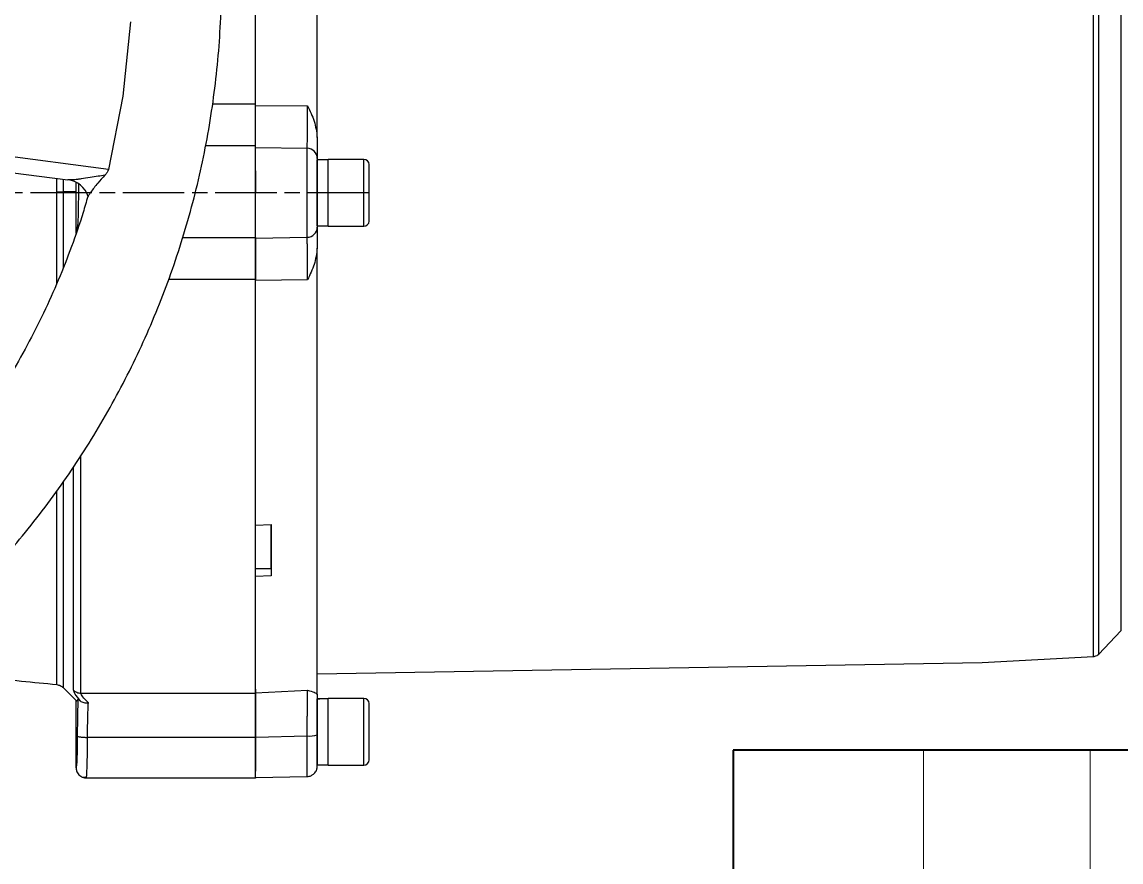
# Model space of a CAD drawing. Header units: millimetres. Extents: x 5659 to 7608, y 3628 to 5007.
# Drawn here: x 6611.3 to 6825.5, y 3838.6 to 4002.2 of the extents above; entities that cross this region are included whole.
import ezdxf

# ---------------------------------------------------------------- set-up
doc = ezdxf.new("R2010")
doc.units = ezdxf.units.MM
doc.linetypes.add('AM_ISO08W050', pattern=[18, 12, -1.5, 3, -1.5])
for name, color, linetype, lineweight in [('AM_7', 4, 'AM_ISO08W050', 25), ('AM_BOR', 7, 'Continuous', 50), ('粗实线', 7, 'Continuous', 40), ('细实线', 3, 'Continuous', 13)]:
    doc.layers.add(name, color=color, linetype=linetype, lineweight=lineweight)

# ---------------------------------------------------------------- blocks, each defined once
blk = doc.blocks.new('rA3')
at = {"layer": '粗实线'}
for p, q in [((568.384, 174.26), (568.384, 129.26)), ((748.384, 174.26), (568.384, 174.26))]:
    blk.add_line(p, q, dxfattribs=at)
at = {"layer": '细实线'}
for p, q in [((576.384, 174.26), (576.384, 149.26)), ((583.384, 174.26), (583.384, 149.26))]:
    blk.add_line(p, q, dxfattribs=at)

msp = doc.modelspace()

# ---------------------------------------------------------------- linework, layer by layer
at = {"color": 7, "linetype": 'Continuous', "lineweight": 25}
for p, q in [((6632.443, 4002.223), (6630.982, 3987.769)), ((6630.982, 3987.767), (6628.154, 3973.514)), ((6630.982, 3987.769), (6630.982, 3987.767)), ((6648.453, 3986.281), (6656.852, 3986.281)), ((6656.852, 3985.977), (6666.957, 3985.858)), ((6628.154, 3973.514), (6594.322, 3977.916)), ((6656.852, 3978.106), (6647.089, 3978.106)), ((6656.852, 3977.775), (6666.887, 3977.625)), ((6594.702, 3974.774), (6620.286, 3971.474)), ((6670.952, 3975.388), (6668.852, 3975.388)), ((6677.952, 3975.448), (6670.952, 3975.448)), ((6670.952, 3975.448), (6670.952, 3975.388)), ((6618.123, 3969.154), (6618.123, 3971.753)), ((6619.348, 3971.595), (6619.348, 3969.155)), ((6621.852, 3969.16), (6621.852, 3970.959)), ((6621.852, 3969.16), (6621.852, 3970.959)), ((6621.852, 3969.16), (6619.348, 3969.155)), ((6621.852, 3961.051), (6621.852, 3969.16)), ((6656.852, 3964.699), (6656.852, 3964.948)), ((6668.852, 3962.508), (6670.952, 3962.508)), ((6670.952, 3962.448), (6677.952, 3962.448)), ((6642.641, 3960.245), (6656.852, 3960.245)), ((6656.852, 3960.123), (6666.887, 3960.272)), ((6656.852, 3952.034), (6639.873, 3952.034)), ((6656.852, 3951.921), (6666.957, 3952.04)), ((6656.852, 3904.195), (6659.852, 3904.306)), ((6656.852, 3895.735), (6659.852, 3895.735)), ((6659.852, 3895.735), (6659.852, 3894.311)), ((6659.852, 3894.311), (6656.852, 3894.2)), ((6821.116, 3879.073), (6825.439, 3883.63)), ((6798.378, 3877.469), (6820.106, 3878.608)), ((6668.851, 3875.208), (6798.378, 3877.469)), ((6619.339, 3872.548), (6621.851, 3870.033)), ((6656.851, 3872.229), (6656.851, 3871.529)), ((6656.852, 3871.529), (6666.956, 3872.046)), ((6621.851, 3856.949), (6621.851, 3870.033)), ((6622.771, 3871.478), (6656.852, 3871.478)), ((6668.851, 3868.288), (6668.851, 3870.388)), ((6668.851, 3870.273), (6668.851, 3868.116)), ((6677.951, 3870.448), (6670.951, 3870.448)), ((6656.851, 3862.878), (6666.886, 3863.128)), ((6656.851, 3862.852), (6624.095, 3862.852)), ((6668.851, 3857.508), (6670.951, 3857.508)), ((6670.951, 3857.448), (6677.951, 3857.448)), ((6623.02, 3855.13), (6623.923, 3855.084)), ((6623.851, 3854.949), (6656.851, 3854.949)), ((6623.853, 3854.949), (6623.892, 3855.132)), ((6656.851, 3855.058), (6666.886, 3855.234))]:
    msp.add_line(p, q, dxfattribs=at)
at = {"color": 7, "linetype": 'Continuous', "lineweight": 25, "flags": 128}
for points in [[(6820.106, 3878.608), (6820.106, 3878.616), (6820.106, 3878.869), (6820.106, 3879.47), (6820.106, 3880.419), (6820.106, 3881.711), (6820.106, 3883.341), (6820.106, 3885.303), (6820.106, 3887.59), (6820.106, 3890.192), (6820.106, 3893.1), (6820.106, 3896.301), (6820.106, 3899.784), (6820.106, 3903.536), (6820.106, 3907.541), (6820.106, 3911.785), (6820.107, 3916.25), (6820.107, 3920.919), (6820.107, 3925.775), (6820.107, 3930.798), (6820.107, 3935.969), (6820.107, 3941.268), (6820.107, 3946.674), (6820.107, 3952.167), (6820.107, 3957.724), (6820.107, 3963.326), (6820.107, 3968.949), (6820.107, 3974.572), (6820.107, 3980.173), (6820.107, 3985.731), (6820.107, 3991.224), (6820.107, 3996.63), (6820.107, 4001.929), (6820.107, 4007.1)], [(6821.116, 3879.073), (6821.116, 3879.085), (6821.116, 3879.357), (6821.116, 3879.991), (6821.116, 3880.982), (6821.116, 3882.327), (6821.116, 3884.021), (6821.116, 3886.057), (6821.116, 3888.427), (6821.116, 3891.121), (6821.116, 3894.128), (6821.116, 3897.436), (6821.116, 3901.032), (6821.116, 3904.902), (6821.116, 3909.029), (6821.116, 3913.398), (6821.116, 3917.99), (6821.116, 3922.787), (6821.116, 3927.77), (6821.116, 3932.919), (6821.116, 3938.213), (6821.116, 3943.631), (6821.116, 3949.151), (6821.116, 3954.75), (6821.116, 3960.407), (6821.116, 3966.098), (6821.116, 3971.8), (6821.116, 3977.491), (6821.116, 3983.147), (6821.116, 3988.747), (6821.116, 3994.266), (6821.116, 3999.684), (6821.116, 4004.978)], [(6825.44, 4006.386), (6825.44, 4001.335), (6825.44, 3996.149), (6825.44, 3990.847), (6825.44, 3985.454), (6825.44, 3979.991), (6825.44, 3974.482), (6825.44, 3968.949), (6825.44, 3963.416), (6825.44, 3957.907), (6825.44, 3952.444), (6825.44, 3947.05), (6825.44, 3941.749), (6825.44, 3936.562), (6825.44, 3931.512), (6825.44, 3926.619), (6825.44, 3921.904), (6825.44, 3917.388), (6825.44, 3913.088), (6825.44, 3909.024), (6825.44, 3905.212), (6825.44, 3901.668), (6825.44, 3898.407), (6825.44, 3895.444), (6825.44, 3892.789), (6825.44, 3890.456), (6825.44, 3888.453), (6825.44, 3886.788), (6825.44, 3885.47), (6825.44, 3884.503), (6825.44, 3883.891), (6825.439, 3883.637), (6825.439, 3883.63)], [(6666.887, 3960.272), (6666.887, 3960.636), (6666.887, 3961.369), (6666.887, 3962.437), (6666.887, 3963.795), (6666.887, 3965.38), (6666.887, 3967.124), (6666.887, 3968.949), (6666.887, 3970.774), (6666.887, 3972.517), (6666.887, 3974.103), (6666.887, 3975.46), (6666.887, 3976.529), (6666.887, 3977.261), (6666.887, 3977.625)], [(6668.852, 3962.508), (6668.852, 3962.524), (6668.852, 3962.804), (6668.852, 3963.42), (6668.852, 3964.338), (6668.852, 3965.509), (6668.852, 3966.867), (6668.852, 3968.339), (6668.852, 3969.845), (6668.852, 3971.301), (6668.852, 3972.629), (6668.852, 3973.756), (6668.852, 3974.62), (6668.852, 3975.173), (6668.852, 3975.386), (6668.852, 3975.388)], [(6670.952, 3962.508), (6670.952, 3962.492), (6670.952, 3962.492), (6670.952, 3962.84), (6670.952, 3963.518), (6670.952, 3964.488), (6670.952, 3965.698), (6670.952, 3967.084), (6670.952, 3968.57), (6670.952, 3970.077), (6670.952, 3971.523), (6670.952, 3972.83), (6670.952, 3973.928), (6670.952, 3974.757), (6670.952, 3975.273), (6670.952, 3975.448), (6670.952, 3975.448)], [(6670.952, 3962.508), (6670.952, 3962.51), (6670.952, 3962.724), (6670.952, 3963.277), (6670.952, 3964.141), (6670.952, 3965.267), (6670.952, 3966.595), (6670.952, 3968.052), (6670.952, 3969.557), (6670.952, 3971.03), (6670.952, 3972.388), (6670.952, 3973.558), (6670.952, 3974.477), (6670.952, 3975.093), (6670.952, 3975.373), (6670.952, 3975.388)], [(6677.952, 3962.448), (6677.952, 3962.492), (6677.952, 3962.84), (6677.952, 3963.518), (6677.952, 3964.488), (6677.952, 3965.698), (6677.952, 3967.084), (6677.952, 3968.57), (6677.952, 3970.077), (6677.952, 3971.523), (6677.952, 3972.83), (6677.952, 3973.928), (6677.952, 3974.757), (6677.952, 3975.273), (6677.952, 3975.448)], [(6668.851, 3870.388), (6668.851, 3870.212), (6668.851, 3869.694), (6668.851, 3868.861), (6668.851, 3868.081)], [(6668.851, 3857.508), (6668.851, 3857.571), (6668.851, 3857.954), (6668.851, 3858.664), (6668.851, 3859.663), (6668.851, 3860.897), (6668.851, 3862.298), (6668.851, 3863.788), (6668.851, 3865.288), (6668.851, 3866.714), (6668.851, 3867.989), (6668.851, 3869.043), (6668.851, 3869.819), (6668.851, 3870.273)], [(6670.951, 3863.948), (6670.951, 3865.447), (6670.951, 3866.866), (6670.951, 3868.126), (6670.951, 3869.162), (6670.951, 3869.917), (6670.951, 3870.35), (6670.951, 3870.437), (6670.951, 3870.334)], [(6670.951, 3857.508), (6670.951, 3857.537), (6670.951, 3857.854), (6670.951, 3858.504), (6670.951, 3859.452), (6670.951, 3860.645), (6670.951, 3862.019), (6670.951, 3863.499), (6670.951, 3865.003), (6670.951, 3866.45), (6670.951, 3867.76), (6670.951, 3868.861), (6670.951, 3869.694), (6670.951, 3870.212), (6670.951, 3870.388)], [(6677.951, 3863.948), (6677.951, 3865.447), (6677.951, 3866.866), (6677.951, 3868.126), (6677.951, 3869.162), (6677.951, 3869.917), (6677.951, 3870.35), (6677.951, 3870.448)], [(6668.851, 3868.116), (6668.851, 3867.605), (6668.851, 3866.798), (6668.851, 3865.76), (6668.851, 3864.575), (6668.851, 3863.339), (6668.851, 3863.316)], [(6666.886, 3855.234), (6666.886, 3855.427), (6666.886, 3855.998), (6666.886, 3856.921), (6666.886, 3858.156), (6666.886, 3859.648), (6666.886, 3861.33), (6666.886, 3863.128)], [(6670.951, 3857.508), (6670.951, 3857.459), (6670.951, 3857.547), (6670.951, 3857.98), (6670.951, 3858.735), (6670.951, 3859.77), (6670.951, 3861.031), (6670.951, 3862.449), (6670.951, 3863.948)], [(6677.951, 3857.448), (6677.951, 3857.547), (6677.951, 3857.98), (6677.951, 3858.735), (6677.951, 3859.77), (6677.951, 3861.031), (6677.951, 3862.449), (6677.951, 3863.948)]]:
    msp.add_lwpolyline(points, dxfattribs=at)
at = {"color": 7, "linetype": 'Continuous', "lineweight": 25}
for centre, radius, start, end in [((6666.857, 3975.63), 1.995, 0.12481, 89.13021), ((6677.952, 3974.448), 1, 360, 90), ((6619.739, 3966.838), 4.668, 17.58427, 83.2716), ((6618.065, 4633.208), 664.054, 270.005021, 270.110676), ((6666.857, 3962.267), 1.995, 270.86979, 359.87519), ((6677.952, 3963.448), 1, 270, 360), ((6677.951, 3869.448), 1, 360, 90), ((6667.367, 3868.457), 5.35, 264.84154, 286.10398), ((6677.951, 3858.448), 1, 270, 360)]:
    msp.add_arc(centre, radius, start, end, dxfattribs=at)
for centre, major_axis, ratio, start_param, end_param in [((6621.851, 3968.949), (0, 98.916), 0.0000054, 4.6323855, 4.7145267), ((6621.971, 3968.956), (0.007, 98.975), 0.0349473, 3.1091985, 3.2162788), ((6668.851, 3863.948), (11.154, 0), 0.5773521, 1.4765232, 1.5707963), ((6670.951, 3863.948), (11.154, 0), 0.5773521, 1.5707963, 1.760193)]:
    msp.add_ellipse(centre, major_axis=major_axis, ratio=ratio, start_param=start_param, end_param=end_param, dxfattribs=at)
for points, knots in [([(6479.419, 3839.983), (6481.979, 3840.008), (6485.56, 3840.043), (6490.829, 3840.322), (6495.293, 3840.657), (6500.609, 3841.223), (6506.178, 3841.996), (6511.992, 3843.006), (6517.963, 3844.262), (6524.039, 3845.773), (6530.177, 3847.543), (6536.342, 3849.578), (6542.506, 3851.877), (6548.643, 3854.442), (6554.731, 3857.273), (6560.75, 3860.366), (6566.683, 3863.721), (6572.512, 3867.333), (6578.222, 3871.199), (6583.797, 3875.313), (6589.225, 3879.67), (6594.49, 3884.264), (6599.582, 3889.089), (6604.487, 3894.137), (6609.193, 3899.4), (6613.691, 3904.87), (6617.969, 3910.538), (6622.018, 3916.395), (6625.828, 3922.432), (6629.389, 3928.637), (6632.695, 3935.002), (6635.735, 3941.515), (6638.505, 3948.164), (6640.995, 3954.938), (6643.2, 3961.826), (6645.115, 3968.815), (6646.734, 3975.892), (6648.051, 3983.046), (6649.064, 3990.263), (6649.769, 3997.53), (6650.162, 4004.834), (6650.241, 4012.162), (6650.004, 4019.5), (6649.449, 4026.835), (6648.577, 4034.153), (6647.387, 4041.44), (6645.879, 4048.682), (6644.054, 4055.867), (6641.913, 4062.98), (6639.459, 4070.007), (6636.695, 4076.936), (6633.622, 4083.752), (6630.245, 4090.443), (6626.567, 4096.995), (6622.594, 4103.395), (6618.329, 4109.63), (6613.777, 4115.688), (6608.945, 4121.556), (6603.838, 4127.223), (6598.462, 4132.675), (6593.015, 4137.723), (6587.542, 4142.375), (6582.083, 4146.645), (6576.458, 4150.687), (6570.677, 4154.495), (6564.75, 4158.064), (6558.687, 4161.386), (6552.501, 4164.456), (6546.205, 4167.269), (6539.811, 4169.821), (6533.336, 4172.107), (6526.798, 4174.124), (6520.223, 4175.866), (6513.65, 4177.331), (6507.157, 4178.513), (6500.867, 4179.41), (6495.343, 4179.993), (6490.461, 4180.361), (6485.636, 4180.6), (6479.662, 4180.718), (6474.145, 4180.607), (6468.876, 4180.335), (6464.412, 4179.998), (6459.096, 4179.433), (6453.527, 4178.66), (6447.713, 4177.65), (6441.742, 4176.393), (6435.666, 4174.883), (6429.528, 4173.112), (6423.363, 4171.078), (6417.199, 4168.778), (6411.062, 4166.213), (6404.974, 4163.383), (6398.955, 4160.289), (6393.022, 4156.934), (6387.193, 4153.322), (6381.483, 4149.457), (6375.907, 4145.343), (6370.48, 4140.985), (6365.214, 4136.391), (6360.123, 4131.567), (6355.218, 4126.519), (6350.511, 4121.256), (6346.014, 4115.786), (6341.735, 4110.118), (6337.687, 4104.261), (6333.877, 4098.224), (6330.315, 4092.018), (6327.011, 4085.653), (6323.968, 4079.141), (6321.206, 4072.49), (6318.869, 4066.208), (6317.59, 4062.103), (6317.027, 4060.294)], [0, 0, 0, 0, 0.0102074, 0.014274, 0.021037, 0.0280561, 0.0355867, 0.0434511, 0.0515783, 0.0599113, 0.0684099, 0.0770439, 0.085791, 0.0946336, 0.1035582, 0.112554, 0.1216124, 0.1307262, 0.1398897, 0.1490979, 0.1583469, 0.1676331, 0.1769537, 0.1863062, 0.1956884, 0.2050985, 0.2145348, 0.2239961, 0.233481, 0.2429885, 0.2525178, 0.262068, 0.2716385, 0.2812287, 0.2908382, 0.3004664, 0.3101132, 0.3197782, 0.3294613, 0.3391624, 0.3488814, 0.3586183, 0.3683733, 0.3781464, 0.387938, 0.3977483, 0.4075776, 0.4174265, 0.4272956, 0.4371854, 0.4470968, 0.4570307, 0.4669882, 0.4769704, 0.486979, 0.4970156, 0.5070822, 0.5171812, 0.5273154, 0.5374882, 0.5477037, 0.5569145, 0.5661226, 0.5753266, 0.5845258, 0.5937191, 0.6029052, 0.6120821, 0.6212471, 0.6303962, 0.6395236, 0.6486197, 0.6576679, 0.6666375, 0.6754633, 0.6839789, 0.6919633, 0.6976055, 0.7035012, 0.7112199, 0.7214273, 0.7254939, 0.7322569, 0.739276, 0.7468066, 0.754671, 0.7627982, 0.7711312, 0.7796298, 0.7882638, 0.7970109, 0.8058535, 0.8147781, 0.8237739, 0.8328323, 0.8419461, 0.8511096, 0.8603178, 0.8695668, 0.878853, 0.8881736, 0.8975261, 0.9069083, 0.9163184, 0.9257547, 0.935216, 0.9447009, 0.9542084, 0.9637377, 0.9732879, 0.9828584, 0.9924486, 1, 1, 1, 1]), ([(6656.852, 3986.281), (6656.852, 3989.575), (6656.852, 3996.164), (6656.852, 4005.716), (6656.852, 4014.898), (6656.852, 4023.607), (6656.852, 4031.72), (6656.852, 4038.457), (6656.852, 4042.136), (6656.852, 4043.61)], [0, 0, 0, 0, 0.149957, 0.2999139, 0.4498709, 0.5998278, 0.7497848, 0.8997417, 1, 1, 1, 1]), ([(6656.852, 3977.775), (6656.852, 3978.001), (6656.852, 3978.453), (6656.852, 3980.332), (6656.852, 3982.877), (6656.852, 3984.942), (6656.852, 3985.977)], [0, 0, 0, 0, 0.25006523, 0.49944561, 0.74938637, 1, 1, 1, 1]), ([(6666.887, 3977.625), (6666.893, 3977.722), (6666.904, 3977.906), (6666.916, 3978.508), (6666.926, 3979.124), (6666.934, 3979.666), (6666.946, 3980.761), (6666.954, 3982.719), (6666.956, 3984.826), (6666.957, 3985.858)], [0, 0, 0, 0, 0.14905892, 0.28448604, 0.36525303, 0.43740721, 0.50045229, 0.75546744, 1, 1, 1, 1]), ([(6666.957, 3985.858), (6667.444, 3984.886), (6668.414, 3982.953), (6668.706, 3980.806), (6668.852, 3979.738)], [0, 0, 0, 0, 0.5024427, 1, 1, 1, 1]), ([(6668.852, 3979.738), (6668.852, 3979.186), (6668.852, 3978.084), (6668.852, 3976.865), (6668.852, 3975.978), (6668.852, 3975.749), (6668.852, 3975.635)], [0, 0, 0, 0, 0.250755, 0.4999887, 0.7492331, 1, 1, 1, 1]), ([(6656.852, 3964.861), (6656.852, 3965.234), (6656.852, 3966.512), (6656.852, 3969.214), (6656.852, 3972.444), (6656.852, 3975.263), (6656.852, 3977.368), (6656.852, 3977.86), (6656.852, 3978.106)], [0, 0, 0, 0, 0.0763206, 0.2610565, 0.4457924, 0.6305282, 0.8152641, 1, 1, 1, 1]), ([(6678.952, 3963.448), (6678.952, 3963.522), (6678.952, 3963.635), (6678.952, 3964.321), (6678.952, 3965.031), (6678.952, 3965.912), (6678.952, 3967.192), (6678.952, 3968.948), (6678.952, 3970.705), (6678.952, 3971.985), (6678.952, 3972.866), (6678.952, 3973.576), (6678.952, 3974.262), (6678.952, 3974.375), (6678.952, 3974.448)], [0, 0, 0, 0, 0.1197284, 0.1841803, 0.25, 0.3158197, 0.3802716, 0.5, 0.6197284, 0.6841803, 0.75, 0.8158197, 0.8802716, 1, 1, 1, 1]), ([(6627.469, 3972.364), (6627.026, 3972.293), (6626.062, 3972.141), (6624.499, 3971.901), (6623.185, 3971.694), (6622.206, 3971.564), (6621.642, 3971.5), (6621.115, 3971.457), (6620.64, 3971.437), (6620.394, 3971.463), (6620.286, 3971.474)], [0, 0, 0, 0, 0.1610959, 0.3500594, 0.5867226, 0.6799971, 0.7629362, 0.835774, 0.9281692, 1, 1, 1, 1]), ([(6627.469, 3972.364), (6627.006, 3971.854), (6625.955, 3970.698), (6624.904, 3969.341), (6624.344, 3968.511), (6624.201, 3968.268), (6624.188, 3968.245), (6624.189, 3968.248), (6624.189, 3968.248)], [0, 0, 0, 0, 0.296932, 0.6736495, 0.8400755, 0.9606673, 0.9947876, 1, 1, 1, 1]), ([(6628.154, 3973.514), (6628.101, 3973.358), (6627.973, 3972.979), (6627.699, 3972.618), (6627.517, 3972.416), (6627.469, 3972.364)], [0, 0, 0, 0, 0.3410071, 0.8286347, 1, 1, 1, 1]), ([(6656.852, 3972.948), (6656.852, 3973.063), (6656.852, 3973.326), (6656.852, 3972.965), (6656.852, 3972.036), (6656.852, 3970.617), (6656.852, 3969.505), (6656.852, 3968.949)], [0, 0, 0, 0, 0.1621533, 0.371615, 0.5810766, 0.7905383, 1, 1, 1, 1]), ([(6622.305, 3970.671), (6622.309, 3970.119), (6622.318, 3968.725), (6622.298, 3966.365), (6622.249, 3964.274), (6622.179, 3962.767), (6622.127, 3962.419), (6622.099, 3962.229)], [0, 0, 0, 0, 0.1446681, 0.3655212, 0.6066409, 0.7853277, 1, 1, 1, 1]), ([(6624.149, 3968.255), (6623.848, 3967.193), (6622.912, 3963.889), (6621.005, 3958.437), (6618.447, 3951.91), (6615.562, 3945.498), (6612.377, 3939.21), (6608.889, 3933.062), (6605.104, 3927.066), (6601.027, 3921.237), (6596.664, 3915.588), (6592.02, 3910.132), (6587.101, 3904.883), (6582.092, 3900.026), (6577.037, 3895.555), (6571.979, 3891.456), (6566.751, 3887.583), (6561.364, 3883.941), (6555.828, 3880.538), (6550.155, 3877.379), (6544.358, 3874.472), (6538.45, 3871.822), (6532.447, 3869.433), (6526.364, 3867.31), (6520.224, 3865.458), (6514.057, 3863.88), (6507.913, 3862.581), (6501.904, 3861.569), (6496.337, 3860.858), (6491.492, 3860.412), (6487.022, 3860.135), (6483.117, 3859.997), (6480.518, 3859.987), (6479.47, 3859.983)], [0, 0, 0, 0, 0.0170783, 0.0531439, 0.089298, 0.1255445, 0.1618882, 0.1983346, 0.2348901, 0.2715626, 0.3083611, 0.3452967, 0.3823824, 0.4196345, 0.4532144, 0.4867833, 0.5203362, 0.5538698, 0.5873798, 0.6208602, 0.654303, 0.6876965, 0.7210233, 0.7542563, 0.7873511, 0.8202281, 0.8527303, 0.8844984, 0.9144909, 0.939551, 0.9597807, 0.9837802, 1, 1, 1, 1]), ([(6618.123, 3951.33), (6618.123, 3954.279), (6618.123, 3960.181), (6618.123, 3966.161), (6618.123, 3969.154)], [0, 0, 0, 0, 0.4994879, 1, 1, 1, 1]), ([(6619.348, 3969.155), (6619.348, 3965.996), (6619.348, 3961.03), (6619.348, 3956.134), (6619.348, 3954.352)], [0, 0, 0, 0, 0.63598219, 1, 1, 1, 1]), ([(6622.099, 3962.229), (6622.08, 3962.146), (6622.046, 3961.987), (6622.013, 3961.64), (6621.997, 3961.476)], [0, 0, 0, 0, 0.5255504, 1, 1, 1, 1]), ([(6668.852, 3962.263), (6668.852, 3962.148), (6668.852, 3961.92), (6668.852, 3961.033), (6668.852, 3959.814), (6668.852, 3958.712), (6668.852, 3958.159)], [0, 0, 0, 0, 0.2507669, 0.5000113, 0.749245, 1, 1, 1, 1]), ([(6656.852, 3951.921), (6656.852, 3952.953), (6656.852, 3955.015), (6656.852, 3957.559), (6656.852, 3959.441), (6656.852, 3959.895), (6656.852, 3960.123)], [0, 0, 0, 0, 0.25004665, 0.49944856, 0.74939592, 1, 1, 1, 1]), ([(6666.957, 3952.04), (6666.956, 3953.074), (6666.955, 3954.467), (6666.95, 3956.001), (6666.945, 3956.882), (6666.94, 3957.72), (6666.93, 3958.546), (6666.917, 3959.329), (6666.904, 3959.991), (6666.893, 3960.176), (6666.887, 3960.272)], [0, 0, 0, 0, 0.2442896, 0.3290361, 0.4144898, 0.500125, 0.5979924, 0.7157703, 0.8510724, 1, 1, 1, 1]), ([(6668.852, 3958.159), (6668.706, 3957.091), (6668.414, 3954.945), (6667.444, 3953.011), (6666.957, 3952.04)], [0, 0, 0, 0, 0.4975573, 1, 1, 1, 1]), ([(6622.771, 3871.478), (6622.773, 3872.084), (6622.775, 3873.284), (6622.779, 3876.05), (6622.782, 3879.416), (6622.786, 3883.803), (6622.789, 3889.343), (6622.792, 3896.141), (6622.795, 3903.526), (6622.798, 3910.706), (6622.799, 3915.623), (6622.8, 3917.727)], [0, 0, 0, 0, 0.1074926, 0.2126392, 0.3154396, 0.4158938, 0.5461536, 0.6722446, 0.7941664, 0.9119185, 1, 1, 1, 1]), ([(6621.357, 3872.055), (6621.358, 3872.611), (6621.36, 3873.704), (6621.363, 3876.147), (6621.366, 3879.049), (6621.369, 3882.384), (6621.372, 3886.059), (6621.375, 3890.612), (6621.378, 3896.125), (6621.381, 3902.639), (6621.384, 3909.076), (6621.385, 3913.498), (6621.386, 3915.568)], [0, 0, 0, 0, 0.1035581, 0.2035099, 0.2998551, 0.392593, 0.4817231, 0.567245, 0.6887335, 0.8021064, 0.9073615, 1, 1, 1, 1]), ([(6619.346, 3912.617), (6619.346, 3911.049), (6619.346, 3906.913), (6619.345, 3900.852), (6619.344, 3894.455), (6619.344, 3888.799), (6619.343, 3883.908), (6619.342, 3879.835), (6619.341, 3876.628), (6619.34, 3874.279), (6619.339, 3872.951), (6619.339, 3872.402), (6619.339, 3872.556), (6619.339, 3872.56)], [0, 0, 0, 0, 0.0633626, 0.1671091, 0.2708556, 0.3746022, 0.4783487, 0.5820952, 0.6858417, 0.7895882, 0.8933347, 0.9970812, 1, 1, 1, 1]), ([(6618.113, 3873.136), (6618.113, 3873.132), (6618.113, 3873.018), (6618.114, 3873.419), (6618.115, 3874.35), (6618.115, 3875.896), (6618.116, 3877.878), (6618.116, 3880.237), (6618.117, 3882.987), (6618.118, 3886.091), (6618.118, 3889.503), (6618.119, 3892.299), (6618.119, 3894.316), (6618.12, 3895.504), (6618.12, 3896.688), (6618.12, 3897.867), (6618.12, 3899.038), (6618.12, 3900.198), (6618.121, 3903.282), (6618.121, 3906.719), (6618.121, 3910.116), (6618.121, 3910.845)], [0, 0, 0, 0, 0.0029077, 0.0949925, 0.1832887, 0.2677958, 0.3485137, 0.4254418, 0.4985799, 0.5759913, 0.6486482, 0.7165502, 0.7383478, 0.7596059, 0.7803246, 0.8005039, 0.8201437, 0.839244, 0.8578049, 0.9695111, 1, 1, 1, 1]), ([(6659.852, 3895.735), (6659.852, 3897.304), (6659.852, 3900.012), (6659.852, 3903.035), (6659.852, 3904.306)], [0, 0, 0, 0, 0.5796371, 1, 1, 1, 1]), ([(6820.11, 3878.633), (6820.191, 3878.631), (6820.436, 3878.628), (6820.784, 3878.797), (6821.05, 3878.983), (6821.143, 3879.11), (6821.158, 3879.13)], [0, 0, 0, 0, 0.2019411, 0.6071505, 0.9370498, 1, 1, 1, 1]), ([(6585.858, 3877.028), (6589.54, 3876.503), (6597.976, 3875.298), (6608.734, 3874.026), (6615.816, 3873.376), (6618.116, 3873.165)], [0, 0, 0, 0, 0.34342, 0.7867455, 1, 1, 1, 1]), ([(6618.113, 3873.125), (6618.344, 3873.082), (6618.806, 3872.996), (6619.165, 3872.693), (6619.345, 3872.542)], [0, 0, 0, 0, 0.5000711, 1, 1, 1, 1]), ([(6622.662, 3869.984), (6622.283, 3870.465), (6621.547, 3871.399), (6621.419, 3871.841), (6621.357, 3872.055)], [0, 0, 0, 0, 0.5146876, 1, 1, 1, 1]), ([(6621.357, 3872.055), (6621.453, 3871.97), (6621.649, 3871.798), (6622.001, 3871.617), (6622.38, 3871.499), (6622.642, 3871.485), (6622.771, 3871.478)], [0, 0, 0, 0, 0.2475722, 0.5, 0.7524278, 1, 1, 1, 1]), ([(6666.886, 3863.128), (6666.892, 3863.769), (6666.903, 3864.992), (6666.916, 3866.472), (6666.926, 3867.561), (6666.934, 3868.327), (6666.945, 3869.615), (6666.954, 3871.194), (6666.955, 3871.766), (6666.956, 3872.046)], [0, 0, 0, 0, 0.1490589, 0.284486, 0.365253, 0.4374072, 0.5004523, 0.7554674, 1, 1, 1, 1]), ([(6666.956, 3872.046), (6667.443, 3871.909), (6668.413, 3871.636), (6668.706, 3871.395), (6668.851, 3871.275)], [0, 0, 0, 0, 0.5024427, 1, 1, 1, 1]), ([(6622.222, 3870.257), (6622.206, 3869.776), (6622.174, 3868.815), (6622.137, 3867.075), (6622.109, 3865.167), (6622.101, 3863.785), (6622.096, 3863.096)], [0, 0, 0, 0, 0.2423696, 0.4853152, 0.7431963, 1, 1, 1, 1]), ([(6622.222, 3870.257), (6622.242, 3870.266), (6622.274, 3870.28), (6622.437, 3870.173), (6622.568, 3870.067), (6622.647, 3869.997), (6622.662, 3869.984)], [0, 0, 0, 0, 0.5019977, 0.7519527, 0.9535485, 1, 1, 1, 1]), ([(6622.662, 3869.984), (6622.76, 3869.909), (6622.962, 3869.754), (6623.353, 3869.613), (6623.793, 3869.541), (6624.102, 3869.566), (6624.257, 3869.579)], [0, 0, 0, 0, 0.2386671, 0.4926942, 0.7442037, 1, 1, 1, 1]), ([(6624.257, 3869.579), (6623.84, 3870.008), (6623.014, 3870.856), (6622.852, 3871.272), (6622.771, 3871.478)], [0, 0, 0, 0, 0.5050283, 1, 1, 1, 1]), ([(6624.095, 3862.852), (6624.1, 3863.468), (6624.11, 3864.727), (6624.144, 3866.521), (6624.192, 3868.216), (6624.235, 3869.119), (6624.257, 3869.579)], [0, 0, 0, 0, 0.2356127, 0.4808109, 0.7356041, 1, 1, 1, 1]), ([(6656.851, 3862.878), (6656.851, 3863.924), (6656.851, 3866.012), (6656.851, 3868.661), (6656.852, 3870.682), (6656.852, 3871.247), (6656.852, 3871.529)], [0, 0, 0, 0, 0.2500652, 0.4994456, 0.7493864, 1, 1, 1, 1]), ([(6668.851, 3871.275), (6668.851, 3870.741), (6668.851, 3869.677), (6668.851, 3867.72), (6668.851, 3865.591), (6668.851, 3864.076), (6668.851, 3863.317)], [0, 0, 0, 0, 0.250755, 0.4999887, 0.7492331, 1, 1, 1, 1]), ([(6656.851, 3867.948), (6656.851, 3868.063), (6656.851, 3868.326), (6656.851, 3867.965), (6656.851, 3867.036), (6656.851, 3865.617), (6656.851, 3864.505), (6656.851, 3863.949)], [0, 0, 0, 0, 0.1621502, 0.3716126, 0.5810751, 0.7905375, 1, 1, 1, 1]), ([(6678.951, 3863.948), (6678.951, 3864.64), (6678.951, 3865.705), (6678.951, 3866.985), (6678.951, 3867.866), (6678.951, 3868.576), (6678.951, 3869.262), (6678.951, 3869.375), (6678.951, 3869.448)], [0, 0, 0, 0, 0.2394568, 0.3683607, 0.5, 0.6316393, 0.7605432, 1, 1, 1, 1]), ([(6622.096, 3863.096), (6622.09, 3862.262), (6622.076, 3860.595), (6622.018, 3858.582), (6621.941, 3857.2), (6621.881, 3857.033), (6621.851, 3856.949)], [0, 0, 0, 0, 0.2501088, 0.5000493, 0.7500207, 1, 1, 1, 1]), ([(6622.097, 3863.096), (6622.132, 3863.066), (6622.205, 3863.003), (6622.673, 3862.922), (6623.338, 3862.865), (6623.849, 3862.856), (6624.095, 3862.852)], [0, 0, 0, 0, 0.2409388, 0.5005407, 0.7598409, 1, 1, 1, 1]), ([(6668.851, 3863.317), (6668.851, 3862.498), (6668.851, 3860.86), (6668.851, 3858.926), (6668.851, 3857.808), (6668.851, 3857.656), (6668.851, 3857.642)], [0, 0, 0, 0, 0.3230439, 0.6460878, 0.9691318, 1, 1, 1, 1]), ([(6678.951, 3858.448), (6678.951, 3858.522), (6678.951, 3858.635), (6678.951, 3859.321), (6678.951, 3860.031), (6678.951, 3860.912), (6678.951, 3862.192), (6678.951, 3863.256), (6678.951, 3863.948)], [0, 0, 0, 0, 0.2394568, 0.3683607, 0.5, 0.6316393, 0.7605432, 1, 1, 1, 1]), ([(6623.892, 3855.132), (6623.899, 3855.157), (6623.92, 3855.23), (6623.963, 3855.851), (6624.021, 3857.208), (6624.075, 3859.699), (6624.089, 3861.823), (6624.095, 3862.852)], [0, 0, 0, 0, 0.0675681, 0.1998133, 0.4374294, 0.7275623, 1, 1, 1, 1]), ([(6656.851, 3854.952), (6656.851, 3854.951), (6656.851, 3854.757), (6656.851, 3855.441), (6656.851, 3857.044), (6656.851, 3859.67), (6656.851, 3861.791), (6656.851, 3862.852)], [0, 0, 0, 0, 0.00146, 0.251095, 0.50073, 0.750365, 1, 1, 1, 1]), ([(6656.851, 3859.948), (6656.851, 3859.905), (6656.851, 3858.839), (6656.851, 3857.398), (6656.851, 3856.573), (6656.851, 3856.256)], [0, 0, 0, 0, 0.0255431, 0.6246336, 1, 1, 1, 1]), ([(6621.851, 3856.949), (6621.871, 3856.733), (6621.904, 3856.38), (6622.122, 3855.916), (6622.39, 3855.557), (6622.736, 3855.272), (6623.216, 3855.016), (6623.602, 3854.976), (6623.853, 3854.949)], [0, 0, 0, 0, 0.2060336, 0.3367467, 0.4847907, 0.6326865, 0.7619928, 1, 1, 1, 1]), ([(6666.88, 3855.262), (6666.956, 3855.255), (6667.261, 3855.227), (6667.738, 3855.413), (6668.208, 3855.733), (6668.514, 3856.095), (6668.699, 3856.44), (6668.795, 3856.737), (6668.836, 3856.965), (6668.849, 3857.115), (6668.851, 3857.191), (6668.851, 3857.22), (6668.851, 3857.226), (6668.851, 3857.228), (6668.851, 3857.23), (6668.851, 3857.231), (6668.851, 3857.233), (6668.851, 3857.244), (6668.851, 3857.312), (6668.851, 3857.562), (6668.851, 3857.642)], [0, 0, 0, 0, 0.0427535, 0.1716137, 0.274933, 0.3619927, 0.4349672, 0.4936953, 0.5372005, 0.5648057, 0.5779833, 0.5802423, 0.5811791, 0.5818638, 0.5828222, 0.5846676, 0.5898798, 0.6180464, 0.8773136, 1, 1, 1, 1]), ([(6623.124, 3855.124), (6623.212, 3855.088), (6623.463, 3854.984), (6623.716, 3855.04), (6623.881, 3855.077)], [0, 0, 0, 0, 0.3495315, 1, 1, 1, 1])]:
    msp.add_open_spline(points, degree=3, knots=knots, dxfattribs=at)
for points in [[(6668.852, 3979.738), (6668.852, 3983.39), (6668.852, 3990.693), (6668.852, 4001.336), (6668.852, 4011.579), (6668.852, 4021.28), (6668.852, 4030.319), (6668.852, 4038.581), (6668.852, 4045.963), (6668.852, 4052.367), (6668.852, 4057.723), (6668.852, 4061.931), (6668.852, 4065.05), (6668.852, 4066.098), (6668.851, 4066.622)], [(6656.852, 3985.977), (6656.852, 3988.891), (6656.852, 3994.718), (6656.852, 4003.213), (6656.852, 4011.442), (6656.852, 4019.313), (6656.852, 4026.813), (6656.852, 4031.406), (6656.852, 4033.703)], [(6656.852, 3978.106), (6656.852, 3978.333), (6656.852, 3978.786), (6656.852, 3980.664), (6656.852, 3983.197), (6656.852, 3985.253), (6656.852, 3986.281)], [(6656.852, 3968.949), (6656.852, 3970.024), (6656.852, 3972.175), (6656.852, 3974.961), (6656.852, 3977.048), (6656.852, 3977.532), (6656.852, 3977.775)], [(6668.852, 3975.635), (6668.852, 3975.468), (6668.852, 3975.135), (6668.852, 3973.561), (6668.852, 3971.43), (6668.852, 3969.776), (6668.852, 3968.949)], [(6656.852, 3960.123), (6656.852, 3960.365), (6656.852, 3960.85), (6656.852, 3962.936), (6656.852, 3965.723), (6656.852, 3967.873), (6656.852, 3968.949)], [(6668.852, 3968.949), (6668.852, 3968.122), (6668.852, 3966.467), (6668.852, 3964.336), (6668.852, 3962.762), (6668.852, 3962.43), (6668.852, 3962.263)], [(6656.852, 3960.245), (6656.852, 3960.014), (6656.852, 3959.552), (6656.852, 3957.663), (6656.852, 3955.121), (6656.852, 3953.063), (6656.852, 3952.034)], [(6668.851, 3871.275), (6668.852, 3871.799), (6668.852, 3872.847), (6668.852, 3875.967), (6668.852, 3880.175), (6668.852, 3885.53), (6668.852, 3891.935), (6668.852, 3899.316), (6668.852, 3907.578), (6668.852, 3916.617), (6668.852, 3926.318), (6668.852, 3936.561), (6668.852, 3947.204), (6668.852, 3954.508), (6668.852, 3958.159)], [(6656.852, 3871.478), (6656.852, 3872.164), (6656.852, 3873.537), (6656.852, 3876.858), (6656.852, 3881.061), (6656.852, 3886.197), (6656.852, 3892.186), (6656.852, 3898.974), (6656.852, 3906.488), (6656.852, 3914.65), (6656.852, 3923.375), (6656.852, 3932.576), (6656.852, 3942.142), (6656.852, 3948.737), (6656.852, 3952.034)], [(6656.852, 3904.195), (6656.852, 3906.491), (6656.852, 3911.084), (6656.852, 3918.585), (6656.852, 3926.456), (6656.852, 3934.685), (6656.852, 3943.179), (6656.852, 3949.007), (6656.852, 3951.921)], [(6656.852, 3895.735), (6656.852, 3897.309), (6656.852, 3900.458), (6656.852, 3903.972), (6656.852, 3905.73)], [(6659.852, 3904.306), (6659.852, 3902.551), (6659.852, 3899.04), (6659.852, 3895.887), (6659.852, 3894.311)], [(6656.852, 3871.529), (6656.852, 3872.117), (6656.852, 3873.293), (6656.852, 3876.045), (6656.852, 3879.493), (6656.852, 3883.693), (6656.852, 3888.538), (6656.852, 3892.312), (6656.852, 3894.2)], [(6656.852, 3871.478), (6656.852, 3871.196), (6656.852, 3870.631), (6656.851, 3868.614), (6656.851, 3865.976), (6656.851, 3863.893), (6656.851, 3862.852)], [(6656.851, 3863.949), (6656.851, 3863.392), (6656.851, 3862.278), (6656.851, 3860.873), (6656.851, 3859.89), (6656.851, 3859.763), (6656.851, 3859.699)], [(6656.851, 3855.058), (6656.851, 3855.172), (6656.851, 3855.399), (6656.851, 3857.163), (6656.851, 3859.717), (6656.851, 3861.824), (6656.851, 3862.878)]]:
    msp.add_open_spline(points, degree=3, dxfattribs=at)
at = {"layer": 'AM_7'}
msp.add_line((6678.952, 3968.948), (6469.128, 3968.948), dxfattribs=at)

# ---------------------------------------------------------------- block references
at = {"layer": 'AM_BOR', "xscale": 4.640625, "yscale": 4.640625, "zscale": 4.640625}
msp.add_blockref('rA3', (4112.204, 3051.684), dxfattribs=at)

doc.saveas('drawing.dxf')
